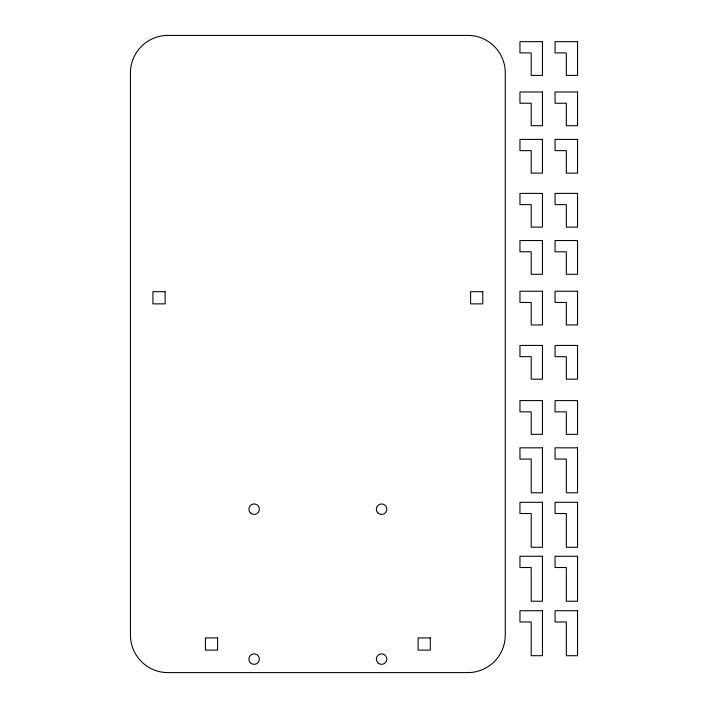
<?xml version="1.0" encoding="UTF-8"?>
<svg xmlns="http://www.w3.org/2000/svg" width="708" height="708" viewBox="0 0 708 708"><rect width="100%" height="100%" fill="white"/><g stroke="black" fill="none" stroke-linecap="round" stroke-linejoin="round"><path stroke-width="1.06" d="M467.784 35.4L167.929 35.4A37.48 37.48 0 0 0 130.449 72.88L130.449 635.12A37.48 37.48 0 0 0 167.929 672.6L467.784 672.6A37.48 37.48 0 0 0 505.273 635.12L505.273 72.88A37.48 37.48 0 0 0 467.784 35.4M542.452 41.666L519.955 41.666L519.955 52.905L531.204 52.905L531.204 75.393L542.452 75.393L542.452 41.666M577.551 41.666L555.063 41.666L555.063 52.905L566.312 52.905L566.312 75.393L577.551 75.393L577.551 41.666M542.452 91.987L519.955 91.987L519.955 103.235L531.204 103.235L531.204 125.723L542.452 125.723L542.452 91.987M577.551 91.987L555.063 91.987L555.063 103.235L566.312 103.235L566.312 125.723L577.551 125.723L577.551 91.987M542.452 139.396L519.955 139.396L519.955 150.645L531.204 150.645L531.204 173.133L542.452 173.133L542.452 139.396M577.551 139.396L555.063 139.396L555.063 150.645L566.312 150.645L566.312 173.133L577.551 173.133L577.551 139.396M542.452 193.399L519.955 193.399L519.955 204.639L531.204 204.639L531.204 227.126L542.452 227.126L542.452 193.399M577.551 193.399L555.063 193.399L555.063 204.639L566.312 204.639L566.312 227.126L577.551 227.126L577.551 193.399M542.452 240.543L519.955 240.543L519.955 251.791L531.204 251.791L531.204 274.279L542.452 274.279L542.452 240.543M577.551 240.543L555.063 240.543L555.063 251.791L566.312 251.791L566.312 274.279L577.551 274.279L577.551 240.543M542.452 291.218L519.955 291.218L519.955 302.458L531.204 302.458L531.204 324.954L542.452 324.954L542.452 291.218M577.551 291.218L555.063 291.218L555.063 302.458L566.312 302.458L566.312 324.954L577.551 324.954L577.551 291.218M165.114 291.687L152.937 291.687L152.937 303.865L165.114 303.865L165.114 291.687M482.776 291.687L470.599 291.687L470.599 303.865L482.776 303.865L482.776 291.687M542.452 345.433L519.955 345.433L519.955 356.682L531.204 356.682L531.204 379.169L542.452 379.169L542.452 345.433M577.551 345.433L555.063 345.433L555.063 356.682L566.312 356.682L566.312 379.169L577.551 379.169L577.551 345.433M542.452 400.595L519.955 400.595L519.955 411.844L531.204 411.844L531.204 434.331L542.452 434.331L542.452 400.595M577.551 400.595L555.063 400.595L555.063 411.844L566.312 411.844L566.312 434.331L577.551 434.331L577.551 400.595M542.452 447.828L519.955 447.828L519.955 459.067L531.204 459.067L531.204 492.803L542.452 492.803L542.452 447.828M577.551 447.828L555.063 447.828L555.063 459.067L566.312 459.067L566.312 492.803L577.551 492.803L577.551 447.828M542.452 502.291L519.955 502.291L519.955 513.53L531.204 513.53L531.204 547.266L542.452 547.266L542.452 502.291M577.551 502.291L555.063 502.291L555.063 513.53L566.312 513.53L566.312 547.266L577.551 547.266L577.551 502.291M542.452 556.258L519.955 556.258L519.955 567.506L531.204 567.506L531.204 601.242L542.452 601.242L542.452 556.258M577.551 556.258L555.063 556.258L555.063 567.506L566.312 567.506L566.312 601.242L577.551 601.242L577.551 556.258M542.452 610.721L519.955 610.721L519.955 621.969L531.204 621.969L531.204 655.705L542.452 655.705L542.452 610.721M577.551 610.721L555.063 610.721L555.063 621.969L566.312 621.969L566.312 655.705L577.551 655.705L577.551 610.721M217.595 637.926L205.409 637.926L205.409 650.112L217.595 650.112L217.595 637.926M430.305 637.926L418.118 637.926L418.118 650.112L430.305 650.112L430.305 637.926M377.868 662.821A5.248 5.248 0 0 0 386.648 660.467A5.248 5.248 0 0 0 380.223 654.042A5.248 5.248 0 0 0 377.868 662.821M377.868 512.884A5.248 5.248 0 0 0 386.648 510.539A5.248 5.248 0 0 0 380.223 504.105A5.248 5.248 0 0 0 377.868 512.884M250.428 662.821A5.248 5.248 0 0 0 259.208 660.467A5.248 5.248 0 0 0 252.783 654.042A5.248 5.248 0 0 0 250.428 662.821M250.428 512.884A5.248 5.248 0 0 0 259.208 510.539A5.248 5.248 0 0 0 252.783 504.105A5.248 5.248 0 0 0 250.428 512.884"/></g></svg>
